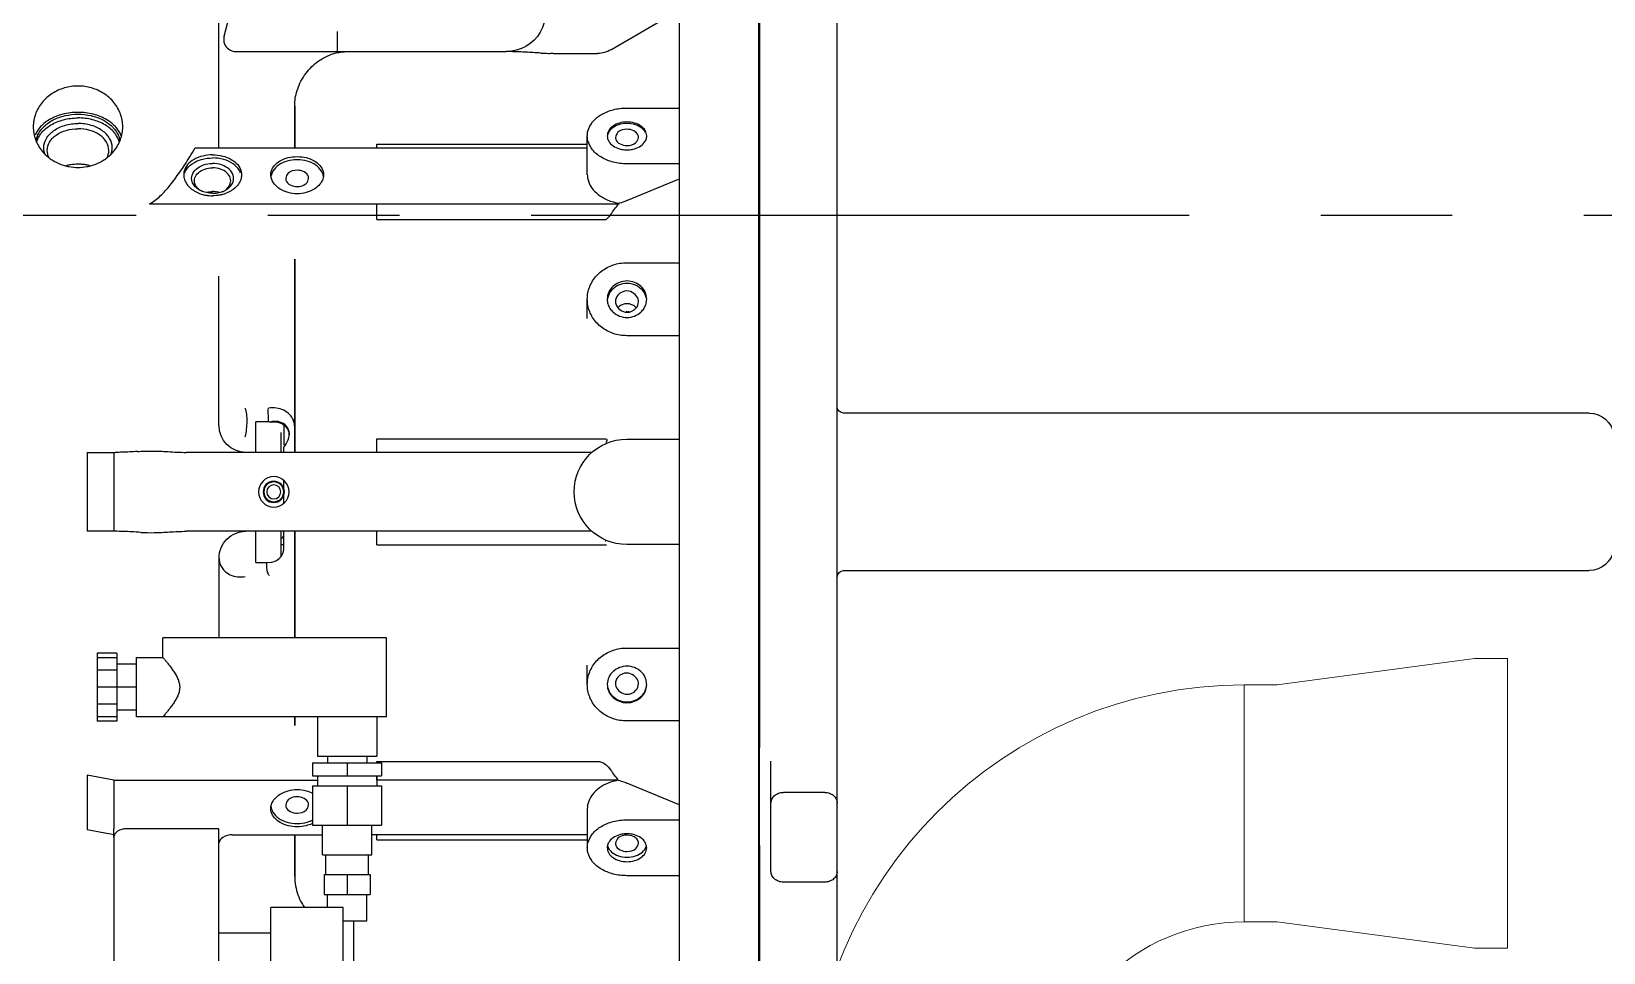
# Model space of a CAD drawing. Extents: x 0 to 160756, y 0 to 229247.
# Drawn here: x 65310 to 66069, y 110866 to 111310 of the extents above; entities that cross this region are included whole.
import ezdxf

# ---------------------------------------------------------------- set-up
doc = ezdxf.new("R2010")
doc.units = 0
doc.header["$LTSCALE"] = 10
doc.linetypes.add('XCM7P30CDA$0$CENTER', pattern=[50.8, 31.75, -6.35, 6.35, -6.35])
doc.layers.add('XCM7P30CDA$0$M-PIPE-38_4C CONDENSER WATER RETURN-1', color=252, linetype='Continuous', lineweight=5)

# ---------------------------------------------------------------- blocks, each defined once
blk = doc.blocks.new('XCM7P30CDA$0$A$C9585bb29')
at = {"linetype": 'Continuous'}
for p, q in [((3294.12, 565.14), (3294.12, 1647.17)), ((3592.44, 1008.58), (3592.44, 1158)), ((3331.6, 1135.39), (3331.6, 719.23)), ((3332.11, 1137.52), (3332.11, 547.8)), ((3370.29, 553.26), (3370.29, 1137.51)), ((3403.37, 1055.94), (3370.29, 1075.21)), ((3535.31, 1055.07), (3535.31, 1064.81)), ((3530.49, 1055.07), (3453.79, 1055.07)), ((3584.23, 1055.07), (3530.49, 1055.07)), ((3584.48, 1055.07), (3584.19, 1055.07)), ((3431.1, 1054.22), (3409.74, 1054.22)), ((3395.68, 1027.86), (3370.29, 1027.86)), ((3555.88, 1028.74), (3555.88, 1008.58)), ((3555.88, 1008.58), (3555.88, 1028.74)), ((3414.72, 995.69), (3414.72, 1014.4)), ((3516.27, 1010.39), (3414.72, 1010.39)), ((3516.27, 1008.58), (3516.27, 1010.39)), ((3603.98, 1008.58), (3414.72, 1008.58)), ((3370.29, 1000.93), (3395.68, 1000.93)), ((3395.68, 983.17), (3370.68, 993.47)), ((3590.86, 987.53), (3590.5, 987.66)), ((3591.11, 987.44), (3590.86, 987.53)), ((3599.92, 987.44), (3600.16, 987.53)), ((3600.16, 987.53), (3600.52, 987.66)), ((3399.37, 981.65), (3399.37, 981.93)), ((3399.76, 981.49), (3399.37, 981.65)), ((3625.99, 981.65), (3399.37, 981.65)), ((3399.76, 981.49), (3516.27, 981.49)), ((3516.27, 974.13), (3516.27, 981.49)), ((3516.27, 974.13), (3405.56, 974.13)), ((3395.68, 953.2), (3370.29, 953.2)), ((3555.88, 955.01), (3555.88, 861.7)), ((3555.88, 861.7), (3555.88, 955.01)), ((3592.44, 874.7), (3592.44, 946.66)), ((3414.72, 926.38), (3414.72, 935.61)), ((3370.29, 918.01), (3395.68, 918.01)), ((2931.28, 880.65), (3291.12, 880.65)), ((3561.22, 874.95), (3561.22, 865.37)), ((3568.57, 876.37), (3574.6, 876.37)), ((3574.6, 861.7), (3574.6, 876.37)), ((3395.68, 868.05), (3370.29, 868.05)), ((3516.27, 868.3), (3405.56, 868.3)), ((3516.27, 861.7), (3516.27, 868.3)), ((3558.5, 870.67), (3558.52, 871.13)), ((3562.45, 861.7), (3562.45, 871.31)), ((3412.47, 861.7), (3608.3, 861.7)), ((3561.22, 861.7), (3561.22, 864.26)), ((3643.22, 861.71), (3642.55, 861.7)), ((3643.22, 861.71), (3643.22, 823.62)), ((3656.12, 861.7), (3656.12, 823.62)), ((3561.22, 844.57), (3561.22, 848.22)), ((3561.22, 837.11), (3561.22, 840.76)), ((3412.47, 823.62), (3608.3, 823.62)), ((3516.27, 817.03), (3516.27, 823.62)), ((3555.88, 823.62), (3555.88, 772.21)), ((3555.88, 772.21), (3555.88, 823.62)), ((3561.22, 814.85), (3561.22, 823.62)), ((3562.45, 811.38), (3562.45, 823.62)), ((3574.6, 808.64), (3574.6, 823.62)), ((3642.55, 823.62), (3643.22, 823.62)), ((3370.29, 817.27), (3395.68, 817.27)), ((3516.27, 817.03), (3405.51, 817.03)), ((3405.93, 818.75), (3406.11, 818.68)), ((3562.45, 817.27), (3561.22, 817.27)), ((3291.12, 804.68), (2931.28, 804.68)), ((3574.6, 808.64), (3569.48, 808.64)), ((3592.44, 810.63), (3592.44, 772.21)), ((3395.68, 767.31), (3370.29, 767.31)), ((3511.58, 734.13), (3511.58, 772.21)), ((3511.58, 772.21), (3619.48, 772.21)), ((3619.48, 762.69), (3619.48, 772.21)), ((3414.72, 749.72), (3414.72, 758.98)), ((3619.45, 762.64), (3619.26, 762.42)), ((3632.18, 762.69), (3619.48, 762.69)), ((3632.18, 734.13), (3632.18, 762.69)), ((3632.18, 759.52), (3641.7, 759.52)), ((3641.7, 764.84), (3641.7, 731.98)), ((3641.7, 764.84), (3651.22, 764.84)), ((3641.7, 762.63), (3651.22, 762.63)), ((3651.22, 764.84), (3651.22, 731.98)), ((3641.7, 756.62), (3651.22, 756.62)), ((3632.18, 748.41), (3651.22, 748.41)), ((3632.18, 737.3), (3641.7, 737.3)), ((3641.7, 740.19), (3651.22, 740.19)), ((3370.29, 732.13), (3395.68, 732.13)), ((3511.58, 734.13), (3602.82, 734.13)), ((3516.34, 734.13), (3516.34, 715.08)), ((3544.9, 734.13), (3544.9, 715.08)), ((3555.88, 734.13), (3555.88, 730)), ((3555.88, 730), (3555.88, 734.13)), ((3602.82, 734.13), (3632.18, 734.13)), ((3641.7, 734.18), (3651.22, 734.18)), ((3641.7, 731.98), (3651.22, 731.98)), ((3331.57, 715.3), (3331.6, 719.23)), ((3331.57, 675.52), (3331.57, 715.3)), ((3544.9, 715.08), (3516.34, 715.08)), ((3521.1, 715.08), (3521.1, 711.91)), ((3540.14, 715.08), (3540.14, 711.91)), ((3326.11, 659.54), (3326.11, 712.73)), ((3516.27, 712.62), (3409.74, 712.62)), ((3513.96, 711.91), (3513.96, 705.56)), ((3547.28, 711.91), (3513.96, 711.91)), ((3547.28, 705.56), (3513.96, 705.56)), ((3516.27, 711.91), (3516.27, 712.62)), ((3516.27, 703.54), (3516.27, 705.56)), ((3516.34, 705.56), (3516.34, 700.8)), ((3530.62, 711.91), (3530.62, 705.56)), ((3544.9, 705.56), (3544.9, 700.8)), ((3547.28, 711.91), (3547.28, 705.56)), ((3643.22, 703.54), (3656.12, 706)), ((3656.12, 706), (3656.12, 679.61)), ((3370.68, 691.85), (3395.68, 702.15)), ((3399.76, 703.54), (3516.27, 703.54)), ((3513.96, 700.8), (3513.96, 681.76)), ((3547.28, 700.8), (3513.96, 700.8)), ((3530.62, 700.8), (3530.62, 681.76)), ((3643.22, 703.54), (3544.9, 703.54)), ((3547.28, 700.8), (3547.28, 681.76)), ((3643.22, 703.54), (3643.22, 680.11)), ((3300.12, 697.63), (3320.11, 697.63)), ((3370.29, 691.69), (3370.68, 691.85)), ((3395.68, 684.39), (3370.29, 684.39)), ((3414.72, 689.78), (3414.72, 670.93)), ((3331.6, 671.99), (3331.57, 675.52)), ((3414.72, 677.15), (3518.72, 677.15)), ((3547.28, 681.76), (3513.96, 681.76)), ((3516.27, 674.72), (3516.27, 677.15)), ((3518.72, 667.48), (3518.72, 681.76)), ((3542.52, 667.48), (3542.52, 681.76)), ((3586.09, 677.15), (3542.52, 677.15)), ((3547.28, 682.67), (3547.65, 682.5)), ((3555.88, 677.15), (3555.88, 657.08)), ((3555.88, 657.08), (3555.88, 677.15)), ((3592.44, 550.21), (3592.44, 680.11)), ((3592.44, 680.11), (3637.22, 680.11)), ((3643.22, 677.48), (3643.22, 680.11)), ((3643.22, 675.81), (3643.22, 677.48)), ((3643.22, 677.15), (3644.66, 677.43)), ((3643.22, 675.81), (3643.22, 600.19)), ((3644.66, 677.43), (3647.52, 677.97)), ((3647.52, 677.97), (3656.12, 679.61)), ((3331.6, 671.99), (3331.6, 554.76)), ((3516.27, 674.72), (3414.72, 674.72)), ((3542.52, 667.48), (3518.72, 667.48)), ((3520.31, 657.96), (3520.31, 667.48)), ((3540.94, 657.96), (3540.94, 667.48)), ((3300.12, 654.35), (3320.11, 654.35)), ((3370.29, 657.46), (3395.68, 657.46)), ((3519.52, 657.96), (3519.52, 648.44)), ((3541.73, 657.96), (3519.52, 657.96)), ((3530.62, 657.96), (3530.62, 648.44)), ((3541.73, 657.96), (3541.73, 648.44)), ((3541.73, 648.44), (3519.52, 648.44)), ((3521.1, 635.75), (3521.1, 648.44)), ((3540.14, 642.09), (3540.14, 648.44)), ((3532.5, 540.54), (3532.5, 642.09)), ((3532.5, 642.09), (3567.41, 642.09)), ((3567.41, 540.54), (3567.41, 642.09)), ((3532.5, 635.75), (3521.1, 635.75)), ((3527.45, 534.19), (3527.45, 635.75)), ((3592.44, 629.91), (3567.41, 629.91))]:
    blk.add_line(p, q, dxfattribs=at)
at = {"linetype": 'XCM7P30CDA$0$CENTER'}
blk.add_line((2108.35, 975.95), (5977.36, 975.95), dxfattribs=at)
at = {"linetype": 'Continuous'}
for points in [[(3590.01, 1062.51), (3590.07, 1062.24), (3590.17, 1061.39), (3590.16, 1060.53), (3590.02, 1059.69), (3589.77, 1058.87), (3589.4, 1058.09), (3588.92, 1057.38), (3588.34, 1056.74), (3587.68, 1056.19), (3586.95, 1055.74), (3586.16, 1055.4), (3585.34, 1055.18), (3584.48, 1055.07)], [(3567.7, 876.33), (3567.85, 876.34), (3567.99, 876.35), (3568.13, 876.36), (3568.28, 876.37), (3568.42, 876.37), (3568.57, 876.37)]]:
    blk.add_lwpolyline(points, dxfattribs=at)
for radius in [7.34, 5.14, 4.79, 3.41]:
    blk.add_circle((3565.99, 842.66), radius, dxfattribs=at)
for centre, radius, start, end in [((3509.48, 1042.57), 82.96, 13.90176, 150.51554), ((3453.79, 1074.06), 18.99, 150.51554, 270), ((2931.28, 868.65), 11.99, 90, 172.42116), ((3291.12, 883.64), 3, 270, 0), ((3579.44, 874.7), 12.99, 270.00276, 359.99724), ((3395.68, 842.66), 25.39, 270, 90), ((3579.44, 810.63), 12.99, 359.99989, 90.00007), ((2931.28, 816.67), 11.99, 187.57884, 270), ((3291.12, 801.68), 3, 0, 90)]:
    blk.add_arc(centre, radius, start, end, dxfattribs=at)
for points, start_tangent, end_tangent in [([(3403.37, 1055.94), (3406.44, 1054.66), (3409.74, 1054.22)], (0.863991, -0.503507), (1, 0)), ([(3437.21, 1054.38), (3440.96, 1054.61), (3444.4, 1054.8), (3447.65, 1054.95), (3450.76, 1055.04), (3453.79, 1055.07)], (0.99819, 0.060147), (1, 0)), ([(3553.38, 1039.79), (3551.1, 1043.72), (3548.28, 1047.16), (3545.41, 1049.76), (3542.73, 1051.61), (3540.26, 1052.91), (3535.83, 1054.44), (3530.49, 1055.07)], (-0.429712, 0.902966), (-1, 0.000006)), ([(3437.21, 1054.38), (3433.45, 1054.24), (3431.11, 1054.33)], (-0.998203, -0.059922), (-0.996559, 0.082883)), ([(3555.88, 1028.74), (3555.6, 1032.54), (3554.76, 1036.26), (3553.38, 1039.79)], (-0.000025, 1), (-0.430044, 0.902808)), ([(3638.88, 1018.82), (3639.98, 1025.01), (3643.14, 1030.53), (3647.96, 1034.83), (3653.93, 1037.53), (3660.46, 1038.46)], (0, 1), (1, 0)), ([(3660.46, 1038.46), (3666.99, 1037.53), (3672.95, 1034.83), (3677.78, 1030.54), (3680.94, 1025.01), (3682.04, 1018.82)], (1, 0), (0, -1)), ([(3414.71, 1014.4), (3414.43, 1016.74), (3412.17, 1021.13), (3407.92, 1024.71), (3402.19, 1027.05), (3395.68, 1027.86)], (0, 1), (-1, 0)), ([(3660.46, 1024.88), (3654.18, 1024.18), (3648.52, 1022.14), (3644.03, 1018.96), (3642.87, 1017.71)], (-1, 0), (-0.633231, -0.773963)), ([(3643.14, 1019.63), (3646.59, 1022.21), (3653.08, 1024.86), (3660.46, 1025.78)], (0.724521, 0.689252), (1, 0)), ([(3660.46, 1025.78), (3667.84, 1024.86), (3674.33, 1022.21), (3677.78, 1019.63)], (1, 0), (0.724521, -0.689252)), ([(3678.04, 1017.71), (3676.89, 1018.96), (3672.4, 1022.14), (3666.73, 1024.18), (3660.46, 1024.88)], (-0.633231, 0.773963), (-1, 0)), ([(3386.06, 1014.4), (3386.78, 1016.98), (3388.84, 1019.16), (3391.93, 1020.62), (3395.58, 1021.13)], (0, 1), (1, 0)), ([(3386.71, 1016.15), (3388.13, 1017.89), (3391.45, 1019.76), (3395.58, 1020.42)], (0.485694, 0.874129), (1, 0)), ([(3390.09, 1013.7), (3390.16, 1014.57), (3395.58, 1017.62)], (-0.079526, 0.996833), (1, 0)), ([(3395.58, 1021.13), (3399.22, 1020.62), (3402.31, 1019.16), (3404.37, 1016.98), (3405.1, 1014.4)], (1, 0), (0, -1)), ([(3395.58, 1020.42), (3399.71, 1019.76), (3403.02, 1017.89), (3404.86, 1015.19), (3405.06, 1014.2)], (1, 0), (0.09933, -0.995055)), ([(3395.58, 1017.62), (3399.92, 1016.14), (3401.06, 1013.69)], (1, 0), (0.079526, -0.996833)), ([(3643.14, 1007.1), (3639.98, 1012.62), (3638.88, 1018.82)], (-0.632633, 0.774452), (0, 1)), ([(3639.78, 1014.89), (3641.77, 1018.15), (3643.14, 1019.63)], (0.390553, 0.92058), (0.724521, 0.689252)), ([(3642.87, 1017.71), (3641.14, 1014.96)], (-0.633231, -0.773963), (-0.415779, -0.909466)), ([(3642.87, 1015.9), (3647.4, 1019.73), (3653.51, 1022.22), (3660.46, 1023.09)], (0.631313, 0.775528), (1, 0)), ([(3644.62, 1005.46), (3643.96, 1008.72), (3645.21, 1013.19), (3648.79, 1016.97), (3654.14, 1019.5), (3660.46, 1020.39)], (-0.377545, 0.925991), (1, 0)), ([(3645.61, 1007.38), (3646.74, 1011.4), (3649.96, 1014.81), (3654.77, 1017.08), (3660.46, 1017.88)], (0, 1), (1, 0)), ([(3678.05, 1015.9), (3673.51, 1019.73), (3667.4, 1022.22), (3660.46, 1023.09)], (-0.631313, 0.775528), (-1, 0)), ([(3676.3, 1005.46), (3676.96, 1008.72), (3675.7, 1013.19), (3672.13, 1016.97), (3666.77, 1019.5), (3660.46, 1020.39)], (0.377517, 0.926003), (-1, 0)), ([(3675.31, 1007.38), (3674.18, 1011.4), (3670.96, 1014.81), (3666.14, 1017.08), (3660.46, 1017.88)], (0, 1), (-1, 0)), ([(3677.78, 1019.63), (3679.15, 1018.15), (3681.13, 1014.89)], (0.724521, -0.689252), (0.390553, -0.92058)), ([(3682.04, 1018.82), (3680.94, 1012.62), (3677.78, 1007.1)], (0, -1), (-0.632544, -0.774525)), ([(3679.77, 1014.96), (3678.04, 1017.71)], (-0.415779, 0.909466), (-0.633231, 0.773963)), ([(3386.11, 1013.7), (3386.06, 1014.4)], (-0.151483, 0.98846), (0, 1)), ([(3388.84, 1009.64), (3386.78, 1011.82), (3386.11, 1013.7)], (-0.816568, 0.57725), (-0.151483, 0.98846)), ([(3391.93, 1008.18), (3388.84, 1009.64)], (-0.959778, 0.28076), (-0.816568, 0.57725)), ([(3395.58, 1009.76), (3391.23, 1011.24), (3390.09, 1013.7)], (-1, 0), (-0.079526, 0.996833)), ([(3401.06, 1013.69), (3401, 1012.82), (3395.58, 1009.76)], (0.079526, -0.996833), (-1, 0)), ([(3395.68, 1000.93), (3402.19, 1001.75), (3407.92, 1004.08), (3412.17, 1007.67), (3414.43, 1012.06), (3414.71, 1014.4)], (1, 0), (0, 1)), ([(3402.31, 1009.64), (3399.22, 1008.18)], (-0.816568, -0.57725), (-0.959778, -0.28076)), ([(3404.37, 1011.82), (3402.31, 1009.64)], (-0.501325, -0.865259), (-0.816568, -0.57725)), ([(3405.1, 1014.4), (3404.37, 1011.82)], (0, -1), (-0.501325, -0.865259)), ([(3639.49, 1014.14), (3639.78, 1014.89)], (0.326956, 0.94504), (0.390553, 0.92058)), ([(3641.14, 1014.96), (3640.25, 1011.98)], (-0.415779, -0.909466), (-0.145046, -0.989425)), ([(3640.5, 1011.39), (3641.81, 1014.42)], (0.25653, 0.966536), (0.521535, 0.85323)), ([(3641.81, 1014.42), (3642.87, 1015.9)], (0.521535, 0.85323), (0.631313, 0.775528)), ([(3679.1, 1014.42), (3678.05, 1015.9)], (-0.521535, 0.85323), (-0.631313, 0.775528)), ([(3680.42, 1011.39), (3679.1, 1014.42)], (-0.256526, 0.966537), (-0.521535, 0.85323)), ([(3680.66, 1011.98), (3679.77, 1014.96)], (-0.14506, 0.989423), (-0.415779, 0.909466)), ([(3394.3, 1007.73), (3391.93, 1008.18)], (-0.995464, 0.095142), (-0.959778, 0.28076)), ([(3395.58, 1007.67), (3394.3, 1007.73)], (-1, 0), (-0.995464, 0.095142)), ([(3396.85, 1007.73), (3395.58, 1007.67)], (-0.995464, -0.095142), (-1, 0)), ([(3399.22, 1008.18), (3396.85, 1007.73)], (-0.959778, -0.28076), (-0.995464, -0.095142)), ([(3554.71, 1004.42), (3550.37, 1003.91), (3546.55, 1002.43), (3543.72, 1000.13), (3542.21, 997.26), (3542.02, 995.71)], (-1, 0), (0.000336, -1)), ([(3542.98, 997.35), (3545.74, 1000.26), (3549.85, 1002.21), (3554.71, 1002.89)], (0.501325, 0.865259), (1, 0)), ([(3567.4, 995.71), (3567.21, 997.26), (3565.71, 1000.13), (3562.87, 1002.43), (3559.05, 1003.91), (3554.71, 1004.42)], (0.000337, 1), (-1, 0)), ([(3554.71, 1002.89), (3559.57, 1002.21), (3563.69, 1000.26), (3566.44, 997.35), (3567.3, 995.08)], (1, 0), (0.18613, -0.982525)), ([(3595.51, 1005.26), (3590.74, 1004.71), (3586.54, 1003.09), (3583.42, 1000.56), (3581.76, 997.41), (3581.55, 995.71)], (-1, 0), (0.00037, -1)), ([(3582.03, 996.47), (3582.61, 997.69), (3585.64, 1000.89), (3590.17, 1003.03), (3595.51, 1003.79)], (0.353242, 0.935532), (1, 0)), ([(3595.51, 1005.26), (3600.28, 1004.71), (3604.49, 1003.09), (3607.61, 1000.56), (3609.26, 997.41), (3609.47, 995.71)], (1, 0), (-0.000369, -1)), ([(3608.99, 996.47), (3608.41, 997.69), (3605.39, 1000.89), (3600.86, 1003.03), (3595.51, 1003.79)], (-0.353242, 0.935532), (-1, 0)), ([(3611.29, 996.95), (3608.97, 1000.41), (3606.52, 1004.3), (3603.98, 1008.58)], (-0.568753, 0.822508), (-0.498896, 0.866662)), ([(3646.21, 1004.07), (3643.14, 1007.1)], (-0.780762, 0.624829), (-0.632633, 0.774452)), ([(3646.47, 1003.86), (3645.61, 1007.38)], (-0.445509, 0.895277), (0, 1)), ([(3647.97, 1002.8), (3646.21, 1004.07)], (-0.839838, 0.542837), (-0.780762, 0.624829)), ([(3649.85, 1001.72), (3647.97, 1002.8)], (-0.889434, 0.457064), (-0.839838, 0.542837)), ([(3656.04, 999.59), (3653.93, 1000.1), (3649.85, 1001.72)], (-0.982404, 0.186767), (-0.889434, 0.457064)), ([(3671.07, 1001.72), (3666.99, 1000.1), (3664.87, 999.59)], (-0.889413, -0.457105), (-0.982402, -0.186776)), ([(3672.95, 1002.8), (3671.07, 1001.72)], (-0.839804, -0.542889), (-0.889413, -0.457105)), ([(3674.71, 1004.07), (3672.95, 1002.8)], (-0.780712, -0.624891), (-0.839804, -0.542889)), ([(3674.45, 1003.86), (3675.31, 1007.38)], (0.445495, 0.895284), (0, 1)), ([(3677.78, 1007.1), (3674.71, 1004.07)], (-0.632544, -0.774525), (-0.780712, -0.624891)), ([(3414.71, 995.71), (3414.49, 993.63), (3412.73, 989.59), (3409.4, 986.09), (3404.81, 983.44), (3399.37, 981.93)], (-0.000489, -1), (-0.988633, -0.15035)), ([(3542.02, 995.71), (3542.21, 994.14), (3543.06, 992.11)], (0.000336, -1), (0.513185, -0.858278)), ([(3542.08, 994.81), (3542.98, 997.35)], (0.144554, 0.989497), (0.501325, 0.865259)), ([(3549.23, 993.92), (3549.29, 994.79), (3554.71, 997.84)], (-0.079526, 0.996833), (1, 0)), ([(3554.71, 989.98), (3550.37, 991.46), (3549.23, 993.92)], (-1, 0), (-0.079526, 0.996833)), ([(3554.71, 997.84), (3559.06, 996.36), (3560.19, 993.91)], (1, 0), (0.079526, -0.996833)), ([(3554.71, 986.47), (3559.05, 987.04), (3562.87, 988.68), (3565.71, 991.15), (3567.21, 994.14), (3567.38, 995.18)], (1, 0), (0.079741, 0.996816)), ([(3560.19, 993.91), (3560.13, 993.04), (3554.71, 989.98)], (0.079526, -0.996833), (-1, 0)), ([(3567.38, 995.18), (3567.4, 995.71)], (0.079741, 0.996816), (0.000337, 1)), ([(3581.55, 995.71), (3581.76, 993.98), (3582.13, 992.85)], (0.00037, -1), (0.38385, -0.923396)), ([(3586.72, 990.31), (3585.61, 992.31), (3585.61, 995.51), (3587.57, 998.39), (3591.11, 1000.38), (3595.51, 1001.09)], (-0.635227, 0.772326), (1, 0)), ([(3586.76, 992.78), (3586.97, 994.15), (3588.66, 996.64), (3591.71, 998.36), (3595.51, 998.97)], (0, 1), (1, 0)), ([(3604.3, 990.31), (3605.41, 992.31), (3605.41, 995.51), (3603.45, 998.39), (3599.92, 1000.38), (3595.51, 1001.09)], (0.635227, 0.772326), (-1, 0)), ([(3604.26, 992.78), (3604.05, 994.15), (3602.36, 996.64), (3599.31, 998.36), (3595.51, 998.97)], (0, 1), (-1, 0)), ([(3609.47, 995.71), (3609.26, 993.98), (3608.89, 992.85)], (-0.000369, -1), (-0.383857, -0.923393)), ([(3625.99, 981.65), (3623.24, 983.34), (3620.75, 985.43), (3618.38, 987.85), (3616.04, 990.58), (3613.7, 993.6), (3611.35, 996.87), (3611.29, 996.95)], (-0.900434, 0.434993), (-0.568753, 0.822508)), ([(3655.38, 1000.28), (3654.4, 1000)], (-0.968491, -0.249049), (-0.953752, -0.300596)), ([(3657, 1000.63), (3655.38, 1000.28)], (-0.985974, -0.166898), (-0.968491, -0.249049)), ([(3660.46, 999.18), (3656.04, 999.59)], (-1, 0), (-0.982404, 0.186767)), ([(3658.7, 1000.84), (3657, 1000.63)], (-0.996458, -0.084094), (-0.985974, -0.166898)), ([(3660.46, 1000.91), (3658.7, 1000.84)], (-1, 0), (-0.996458, -0.084094)), ([(3663.91, 1000.63), (3660.46, 1000.91)], (-0.985974, 0.166898), (-1, 0)), ([(3664.87, 999.59), (3660.46, 999.18)], (-0.982402, -0.186776), (-1, 0)), ([(3665.54, 1000.28), (3663.91, 1000.63)], (-0.968491, 0.249049), (-0.985974, 0.166898)), ([(3666.51, 1000), (3665.54, 1000.28)], (-0.953752, 0.300595), (-0.968491, 0.249049)), ([(3543.06, 992.11), (3543.72, 991.15), (3546.55, 988.68), (3550.37, 987.04), (3554.71, 986.47)], (0.513185, -0.858278), (1, 0)), ([(3582.13, 992.85), (3583.42, 990.69), (3585.36, 988.78)], (0.38385, -0.923396), (0.788246, -0.61536)), ([(3585.36, 988.78), (3586.54, 987.96)], (0.788246, -0.61536), (0.848977, -0.52843)), ([(3586.54, 987.96), (3587.84, 987.24)], (0.848977, -0.52843), (0.897705, -0.440597)), ([(3588.6, 988.65), (3587.57, 989.44), (3586.72, 990.31)], (-0.834847, 0.550482), (-0.635227, 0.772326)), ([(3586.97, 991.4), (3586.76, 992.78)], (-0.298881, 0.95429), (0, 1)), ([(3588.66, 988.91), (3586.97, 991.4)], (-0.746854, 0.664988), (-0.298881, 0.95429)), ([(3587.84, 987.24), (3590.74, 986.15), (3592.27, 985.8)], (0.897705, -0.440597), (0.984248, -0.176791)), ([(3590.5, 987.66), (3588.6, 988.65)], (-0.929013, 0.370048), (-0.834847, 0.550482)), ([(3593.95, 986.82), (3591.11, 987.44)], (-0.993952, 0.109815), (-0.947015, 0.321188)), ([(3592.34, 987.12), (3592.93, 987.26)], (0.964207, 0.26515), (0.976963, 0.213409)), ([(3592.93, 987.26), (3594.21, 987.47)], (0.976963, 0.213409), (0.994362, 0.106038)), ([(3595.51, 986.73), (3593.95, 986.82)], (-1, 0), (-0.993952, 0.109815)), ([(3594.21, 987.47), (3595.51, 987.54)], (0.994362, 0.106038), (1, 0)), ([(3596.82, 987.47), (3595.51, 987.54)], (-0.994362, 0.106038), (-1, 0)), ([(3595.51, 986.73), (3597.08, 986.82)], (1, 0), (0.993952, 0.109815)), ([(3598.09, 987.26), (3596.82, 987.47)], (-0.976963, 0.213409), (-0.994362, 0.106038)), ([(3597.08, 986.82), (3599.92, 987.44)], (0.993952, 0.109815), (0.947015, 0.321188)), ([(3598.69, 987.12), (3598.09, 987.26)], (-0.964207, 0.26515), (-0.976963, 0.213409)), ([(3603.19, 987.24), (3600.28, 986.15), (3598.76, 985.8)], (-0.897717, -0.440573), (-0.98425, -0.176781)), ([(3600.52, 987.66), (3602.43, 988.65)], (0.929013, 0.370048), (0.834847, 0.550482)), ([(3602.36, 988.91), (3604.05, 991.4)], (0.746854, 0.664988), (0.298881, 0.95429)), ([(3602.43, 988.65), (3603.45, 989.44), (3604.3, 990.31)], (0.834847, 0.550482), (0.635227, 0.772326)), ([(3604.49, 987.96), (3603.19, 987.24)], (-0.848993, -0.528404), (-0.897717, -0.440573)), ([(3604.05, 991.4), (3604.26, 992.78)], (0.298881, 0.95429), (0, 1)), ([(3605.66, 988.78), (3604.49, 987.96)], (-0.788264, -0.615338), (-0.848993, -0.528404)), ([(3608.89, 992.85), (3607.61, 990.69), (3605.66, 988.78)], (-0.383857, -0.923393), (-0.788264, -0.615338)), ([(3395.68, 983.17), (3399.37, 981.93)], (0.924594, -0.380953), (0.967843, -0.251555)), ([(3403.37, 976.58), (3401.59, 979.03), (3399.76, 981.49)], (-0.582864, 0.812569), (-0.601157, 0.799131)), ([(3592.27, 985.8), (3593.86, 985.59)], (0.984248, -0.176791), (0.995991, -0.089453)), ([(3593.86, 985.59), (3595.51, 985.51)], (0.995991, -0.089453), (1, 0)), ([(3597.17, 985.59), (3595.51, 985.51)], (-0.995991, -0.089448), (-1, 0)), ([(3598.76, 985.8), (3597.17, 985.59)], (-0.98425, -0.176781), (-0.995991, -0.089448)), ([(3403.37, 976.58), (3405.56, 974.13)], (0.582864, -0.812569), (0.758675, -0.651469)), ([(3414.72, 935.61), (3414.43, 938.66), (3412.17, 944.4), (3407.92, 949.08), (3402.19, 952.14), (3395.68, 953.2)], (0, 1), (-1, 0)), ([(3386.06, 935.61), (3386.78, 938.97), (3388.84, 941.83), (3391.93, 943.73), (3395.58, 944.4)], (0, 1), (1, 0)), ([(3386.29, 936.4), (3388.13, 939.92), (3391.45, 942.36), (3395.58, 943.24)], (0.239505, 0.970895), (1, 0)), ([(3395.58, 944.4), (3399.22, 943.73), (3402.31, 941.83), (3404.37, 938.97), (3405.1, 935.61)], (1, 0), (0, -1)), ([(3395.58, 943.24), (3399.71, 942.36), (3403.02, 939.92), (3404.86, 936.4), (3405.07, 935.11)], (1, 0), (0.08081, -0.99673)), ([(3386.14, 934.46), (3386.06, 935.61)], (-0.141088, 0.989997), (0, 1)), ([(3388.03, 930.25), (3386.78, 932.24), (3386.14, 934.46)], (-0.639259, 0.768992), (-0.141088, 0.989997)), ([(3390.01, 934.44), (3390.16, 935.58), (3395.58, 939.58)], (-0.008598, 0.999963), (1, 0)), ([(3395.58, 929.3), (3391.23, 931.24), (3390.01, 934.44)], (-1, 0), (-0.008598, 0.999963)), ([(3391.31, 931.61), (3392.8, 932.77), (3393.64, 933.13)], (0.671425, 0.741072), (0.946068, 0.323968)), ([(3393.64, 933.13), (3395.18, 933.44)], (0.946068, 0.323968), (0.997745, 0.067122)), ([(3395.18, 933.44), (3395.58, 933.46)], (0.997745, 0.067122), (1, 0)), ([(3395.58, 939.58), (3399.92, 937.64), (3401.14, 934.44)], (1, 0), (0.008598, -0.999963)), ([(3401.14, 934.44), (3401, 933.3), (3395.58, 929.3)], (0.008598, -0.999963), (-1, 0)), ([(3395.58, 933.46), (3397.51, 933.13)], (1, 0), (0.946068, -0.323968)), ([(3395.68, 918.01), (3402.19, 919.07), (3407.92, 922.13), (3412.17, 926.81), (3414.43, 932.55), (3414.72, 935.61)], (1, 0), (0, 1)), ([(3397.51, 933.13), (3398.36, 932.77), (3399.84, 931.61)], (0.946068, -0.323968), (0.671425, -0.741072)), ([(3404.77, 933.32), (3404.37, 932.24), (3403.12, 930.25)], (-0.278666, -0.960388), (-0.639259, -0.768992)), ([(3405.1, 935.61), (3404.77, 933.32)], (0, -1), (-0.278666, -0.960388)), ([(3391.93, 927.48), (3388.84, 929.39), (3388.03, 930.25)], (-0.934089, 0.357039), (-0.639259, 0.768992)), ([(3395.58, 926.81), (3391.93, 927.48)], (-1, 0), (-0.934089, 0.357039)), ([(3394.48, 929.44), (3394.78, 929.59), (3395.16, 929.48)], (0.601915, 0.79856), (0.897527, -0.44096)), ([(3395.16, 929.48), (3395.33, 929.39)], (0.897527, -0.44096), (0.848751, -0.528793)), ([(3395.58, 929.78), (3396.33, 929.22)], (1, 0), (0.538532, -0.842605)), ([(3399.22, 927.48), (3395.58, 926.81)], (-0.934089, -0.357039), (-1, 0)), ([(3403.12, 930.25), (3402.31, 929.39), (3399.22, 927.48)], (-0.639259, -0.768992), (-0.934089, -0.357039)), ([(3555.88, 874.08), (3556.53, 877.26), (3558.38, 880.01), (3561.21, 882.03), (3564.73, 883.1), (3568.57, 883.06)], (0, 1), (0.985245, -0.171152)), ([(3568.57, 877.8), (3568.63, 880.34), (3568.57, 883.06)], (0.009894, 0.999951), (-0.167107, 0.985939)), ([(3579.74, 869.25), (3579.12, 872.93), (3578.87, 876.68), (3579.06, 880.16), (3579.74, 883.06)], (-0.222837, 0.974856), (0.343848, 0.939025)), ([(3566.77, 876.47), (3564.87, 876.43), (3562.18, 875.57), (3560.05, 873.87), (3558.78, 871.54), (3558.52, 870.11)], (-0.995871, 0.090779), (-0.064174, -0.997939)), ([(3558.52, 871.13), (3558.83, 872.58)], (0.074094, 0.997251), (0.337185, 0.941438)), ([(3558.83, 872.58), (3560.52, 875.06), (3567.7, 876.33)], (0.337185, 0.941438), (0.957345, -0.288946)), ([(3567.7, 876.33), (3566.77, 876.47)], (-0.979155, 0.203115), (-0.995871, 0.090779)), ([(3568.57, 876.37), (3568.57, 877.8)], (-0.000753, 1), (0.009894, 0.999951)), ([(3405.51, 868.3), (3405.77, 866.55)], (-0.78305, -0.621959), (0.611634, -0.791141)), ([(3558.52, 870.11), (3558.5, 870.67)], (-0.07953, 0.996832), (0.00154, 0.999999)), ([(3561.22, 864.26), (3559.09, 867.7), (3558.52, 870.11)], (-0.686021, 0.727582), (-0.07953, 0.996832)), ([(3631.79, 862.13), (3624.84, 862.37), (3617.03, 862.05), (3608.3, 861.7)], (-0.997676, 0.068134), (-1, 0)), ([(3631.79, 862.13), (3635.53, 861.92), (3639.12, 861.77), (3642.55, 861.7)], (0.998135, -0.061049), (1, 0.000002)), ([(3656.12, 861.7), (3649.55, 861.7), (3643.22, 861.71)], (-1, 0), (-0.999999, 0.001174)), ([(3562.51, 819.8), (3561.45, 821.25)], (-0.733725, 0.679446), (-0.391574, 0.920147)), ([(3630.21, 823.09), (3623.64, 822.97), (3616.35, 823.31), (3608.3, 823.62)], (-0.998455, -0.055564), (-1, 0)), ([(3630.21, 823.09), (3634.55, 823.35), (3638.66, 823.54), (3642.55, 823.62)], (0.997987, 0.063415), (1, -0.000002)), ([(3643.22, 823.62), (3649.55, 823.62), (3656.12, 823.62)], (0.999999, 0.001174), (1, 0)), ([(3569.47, 808.66), (3564.67, 809.57), (3561.22, 814.85)], (-0.994809, -0.101759), (0, 1)), ([(3569.48, 808.64), (3569.12, 803.85), (3568.15, 802.29)], (0.026292, -0.999654), (-0.686797, -0.726849)), ([(3591.26, 806.5), (3589.88, 804.68), (3587.02, 802.65), (3583.52, 801.67), (3579.74, 801.89)], (-0.500666, -0.86564), (-0.97796, 0.208791)), ([(3592.36, 809.72), (3591.77, 807.52), (3591.26, 806.5)], (-0.132641, -0.991164), (-0.500666, -0.86564)), ([(3592.44, 810.87), (3592.36, 809.72)], (-0.000002, -1), (-0.132641, -0.991164)), ([(3414.72, 749.72), (3414.43, 752.77), (3412.17, 758.52), (3407.92, 763.2), (3402.19, 766.25), (3395.68, 767.31)], (0, 1), (-1, 0)), ([(3619.26, 762.42), (3619.11, 762.26), (3618.52, 761.55), (3617.64, 760.48), (3616.52, 759.08), (3615.27, 757.42), (3614.03, 755.62), (3612.91, 753.71), (3612.05, 751.79), (3611.54, 749.95), (3611.4, 748.41)], (-0.649059, -0.760738), (0, -1)), ([(3386.06, 749.72), (3386.38, 752)], (0, 1), (0.278666, 0.960388)), ([(3386.38, 752), (3386.78, 753.09), (3388.84, 755.94), (3391.93, 757.85), (3395.58, 758.52)], (0.278666, 0.960388), (1, 0)), ([(3390.01, 750.1), (3390.16, 751.25), (3395.58, 755.24)], (-0.008598, 0.999963), (1, 0)), ([(3395.58, 758.52), (3399.22, 757.85), (3402.31, 755.94), (3404.37, 753.09), (3405.09, 750.1)], (1, 0), (0.047773, -0.998858)), ([(3395.58, 755.24), (3399.92, 753.31), (3401.14, 750.1)], (1, 0), (0.008598, -0.999963)), ([(3395.58, 740.92), (3391.93, 741.59), (3388.84, 743.5), (3386.78, 746.35), (3386.06, 749.72)], (-1, 0), (0, 1)), ([(3395.58, 741.31), (3391.45, 742.18), (3388.13, 744.62), (3386.29, 748.15), (3386.07, 749.72)], (-1, 0), (-0.046246, 0.99893)), ([(3395.58, 744.97), (3391.23, 746.9), (3390.01, 750.1)], (-1, 0), (-0.008598, 0.999963)), ([(3401.14, 750.1), (3401, 748.96), (3395.58, 744.97)], (0.008598, -0.999963), (-1, 0)), ([(3405.1, 749.72), (3404.37, 746.35), (3402.31, 743.5), (3399.22, 741.59), (3395.58, 740.92)], (0, -1), (-1, 0)), ([(3404.86, 748.15), (3403.02, 744.62), (3399.71, 742.18), (3395.58, 741.31)], (-0.239505, -0.970895), (-1, 0)), ([(3395.68, 732.13), (3402.19, 733.19), (3407.92, 736.24), (3412.17, 740.92), (3414.43, 746.67), (3414.72, 749.72)], (1, 0), (0, 1)), ([(3405.09, 750.1), (3405.1, 749.72)], (0.047773, -0.998858), (0, -1)), ([(3611.4, 748.41), (3611.53, 746.92), (3612, 745.16), (3612.8, 743.32), (3613.84, 741.49), (3615.02, 739.74), (3616.22, 738.12), (3617.33, 736.71), (3618.25, 735.59), (3618.91, 734.79), (3619.34, 734.3), (3619.48, 734.13)], (0, -1), (0.650791, -0.759257)), ([(3399.76, 703.54), (3401.59, 705.99), (3403.37, 708.43)], (0.602612, 0.798034), (0.5845, 0.811394)), ([(3409.74, 712.62), (3406.24, 711.4), (3403.37, 708.43)], (-1, 0), (-0.5845, -0.811394)), ([(3399.75, 703.5), (3395.68, 702.15)], (-0.971541, -0.236871), (-0.924594, -0.380953)), ([(3399.75, 703.5), (3404.64, 702.12), (3408.89, 699.78), (3412.06, 696.79), (3414.05, 693.36), (3414.72, 689.78)], (0.98615, -0.165854), (-0.000588, -1)), ([(3554.71, 699.02), (3550.37, 698.45), (3547.28, 697.23)], (-1, 0), (-0.881373, -0.472421)), ([(3566.37, 693.38), (3565.71, 694.33), (3562.87, 696.81), (3559.05, 698.45), (3554.71, 699.02)], (-0.513176, 0.858283), (-1, 0)), ([(3300.12, 697.63), (3297.82, 697.23), (3295.88, 696.11), (3294.58, 694.42), (3294.12, 692.43)], (-1, 0), (0, -1)), ([(3326.11, 692.43), (3325.65, 694.42), (3324.35, 696.11), (3322.41, 697.23), (3320.11, 697.63)], (0, 1), (-1, 0)), ([(3549.23, 691.58), (3549.29, 692.45), (3554.71, 695.5)], (-0.079526, 0.996833), (1, 0)), ([(3554.71, 687.64), (3550.37, 689.12), (3549.23, 691.58)], (-1, 0), (-0.079526, 0.996833)), ([(3554.71, 695.5), (3559.06, 694.02), (3560.19, 691.57)], (1, 0), (0.079526, -0.996833)), ([(3560.19, 691.57), (3560.13, 690.7), (3554.71, 687.64)], (0.079526, -0.996833), (-1, 0)), ([(3567.4, 689.78), (3567.21, 691.34), (3566.37, 693.38)], (-0.000336, 1), (-0.513176, 0.858283)), ([(3567.34, 690.68), (3566.44, 688.14)], (-0.144553, -0.989497), (-0.501325, -0.865259)), ([(3414.71, 670.93), (3414.43, 673.26), (3412.17, 677.66), (3407.92, 681.24), (3402.19, 683.58), (3395.68, 684.39)], (0, 1), (-1, 0)), ([(3548.27, 683.84), (3547.28, 684.3)], (-0.923199, 0.384323), (-0.890226, 0.455518)), ([(3554.71, 682.6), (3549.85, 683.28), (3548.27, 683.84)], (-1, 0), (-0.923199, 0.384323)), ([(3554.71, 681.06), (3559.05, 681.57), (3562.87, 683.05), (3565.71, 685.36), (3567.21, 688.23), (3567.4, 689.78)], (1, 0), (-0.000336, 1)), ([(3566.44, 688.14), (3563.69, 685.23), (3559.57, 683.28), (3554.71, 682.6)], (-0.501325, -0.865259), (-1, 0)), ([(3388.03, 675.03), (3388.84, 675.69), (3391.93, 677.15)], (0.737216, 0.675657), (0.959778, 0.28076)), ([(3390.09, 673.09), (3390.16, 673.96), (3391.22, 675.54)], (-0.079526, 0.996833), (0.768619, 0.639707)), ([(3391.22, 675.54), (3395.58, 677.01)], (0.768619, 0.639707), (1, 0)), ([(3391.93, 677.15), (3393.09, 677.42)], (0.959778, 0.28076), (0.982082, 0.188456)), ([(3393.09, 677.42), (3395.58, 677.66)], (0.982082, 0.188456), (1, 0)), ([(3395.58, 677.66), (3396.85, 677.6)], (1, 0), (0.995464, -0.095142)), ([(3395.58, 677.01), (3397.24, 676.87)], (1, 0), (0.982405, -0.186764)), ([(3396.85, 677.6), (3398.07, 677.42)], (0.995464, -0.095142), (0.982082, -0.188456)), ([(3397.24, 676.87), (3399.92, 675.53)], (0.982405, -0.186764), (0.69276, -0.721168)), ([(3398.07, 677.42), (3399.22, 677.15)], (0.982082, -0.188456), (0.959778, -0.28076)), ([(3399.22, 677.15), (3402.31, 675.69), (3404.37, 673.5), (3405.01, 671.8)], (0.959778, -0.28076), (0.18613, -0.982525)), ([(3399.92, 675.53), (3401.06, 673.08)], (0.69276, -0.721168), (0.079526, -0.996833)), ([(3547.65, 682.5), (3550.37, 681.57), (3554.71, 681.06)], (0.911676, -0.410909), (1, 0)), ([(3586.09, 677.15), (3590.58, 675.96), (3592.44, 673.12)], (1, 0), (0, -1)), ([(3637.22, 680.11), (3641.39, 678.87), (3643.15, 676.38)], (1, 0), (0.211219, -0.977439)), ([(3643.15, 676.38), (3643.22, 675.81)], (0.211219, -0.977439), (0, -1)), ([(3386.06, 670.93), (3386.78, 673.5), (3388.03, 675.03)], (0, 1), (0.737216, 0.675657)), ([(3395.58, 664.19), (3391.93, 664.71), (3388.84, 666.17), (3386.78, 668.35), (3386.06, 670.93)], (-1, 0), (0, 1)), ([(3395.58, 666.35), (3391.45, 667.02), (3388.13, 668.88), (3386.29, 671.58), (3386.18, 672.02)], (-1, 0), (-0.209098, 0.977895)), ([(3395.58, 669.15), (3391.23, 670.63), (3390.09, 673.09)], (-1, 0), (-0.079526, 0.996833)), ([(3401.06, 673.08), (3401, 672.21), (3395.58, 669.15)], (0.079526, -0.996833), (-1, 0)), ([(3405.1, 670.93), (3404.37, 668.35), (3402.31, 666.17), (3399.22, 664.71), (3395.58, 664.19)], (0, -1), (-1, 0)), ([(3403.82, 669.71), (3403.02, 668.88), (3399.71, 667.02), (3395.58, 666.35)], (-0.635227, -0.772326), (-1, 0)), ([(3395.68, 657.46), (3402.19, 658.27), (3407.92, 660.61), (3412.17, 664.19), (3414.43, 668.59), (3414.71, 670.93)], (1, 0), (0, 1)), ([(3404.97, 672.02), (3404.86, 671.58), (3403.82, 669.71)], (-0.209098, -0.977895), (-0.635227, -0.772326)), ([(3405.01, 671.8), (3405.1, 670.93)], (0.18613, -0.982525), (0, -1)), ([(3294.12, 659.54), (3294.58, 657.55), (3295.88, 655.87), (3297.82, 654.74), (3300.12, 654.35)], (0, -1), (1, 0)), ([(3320.11, 654.35), (3322.41, 654.74), (3324.35, 655.87), (3325.65, 657.55), (3326.11, 659.54)], (1, 0), (0, 1)), ([(3555.88, 657.08), (3555.49, 652.57), (3554.36, 648.24), (3552.52, 644.21), (3551.18, 642.09)], (-0.000002, -1), (-0.574883, -0.818236))]:
    blk.add_spline(points, degree=3, dxfattribs=dict(at, start_tangent=start_tangent, end_tangent=end_tangent))
blk = doc.blocks.new('XCM7P30CDA$0$22P2-SM-07-C10-001-CDA$0$F22P2-CDA-07-C10-00$0$LRElbow-11.43')
for p, q in [((15.24, -5.715), (15.24, 5.715)), ((-5.715, -15.24), (5.715, -15.24))]:
    blk.add_line(p, q)
for radius in [20.955, 9.525]:
    blk.add_arc((15.24, -15.24), radius, 90, 180)
blk = doc.blocks.new('XCM7P30CDA$0$22P2-SM-07-C10-001-CDA$0$F22P2-CDA-07-C10-00$0$CCReducer-13.98x11.43')
for p, q in [((1.5875, 6.99), (0, 6.99)), ((0, 6.99), (0, -6.99)), ((11.1125, 5.715), (1.5875, 6.99)), ((12.7, 5.715), (11.1125, 5.715)), ((12.7, -5.715), (12.7, 5.715)), ((1.5875, -6.99), (11.1125, -5.715)), ((11.1125, -5.715), (12.7, -5.715)), ((0, -6.99), (1.5875, -6.99))]:
    blk.add_line(p, q)
blk = doc.blocks.new('XCM7P30CDA')
at = {"xscale": -1}
blk.add_blockref('XCM7P30CDA$0$A$C9585bb29', (68992.87, 110245.28), dxfattribs=at)
at = {"layer": 'XCM7P30CDA$0$M-PIPE-38_4C CONDENSER WATER RETURN-1', "xscale": 10, "yscale": 10, "zscale": 10, "rotation": 180}
blk.add_blockref('XCM7P30CDA$0$22P2-SM-07-C10-001-CDA$0$F22P2-CDA-07-C10-00$0$CCReducer-13.98x11.43', (66022.13, 110937.62), dxfattribs=at)
at = {"layer": 'XCM7P30CDA$0$M-PIPE-38_4C CONDENSER WATER RETURN-1', "xscale": 10, "yscale": 10, "zscale": 10}
blk.add_blockref('XCM7P30CDA$0$22P2-SM-07-C10-001-CDA$0$F22P2-CDA-07-C10-00$0$LRElbow-11.43', (65742.73, 110937.62), dxfattribs=at)

msp = doc.modelspace()

# ---------------------------------------------------------------- block references
msp.add_blockref('XCM7P30CDA', (0, 0))

doc.saveas('drawing.dxf')
